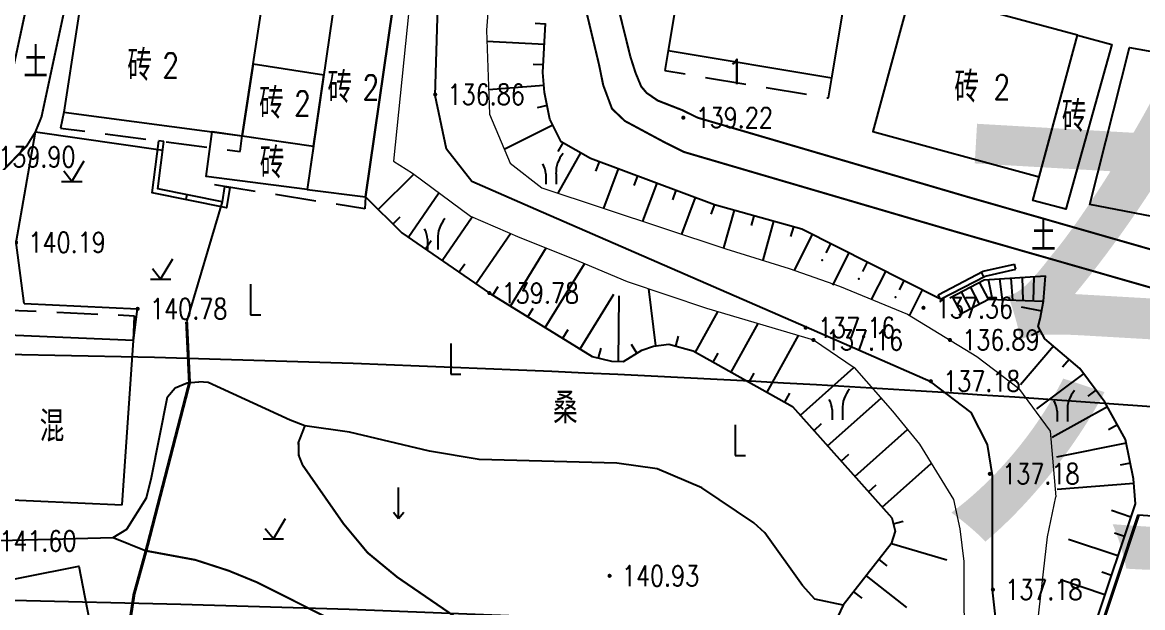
# Model space of a CAD drawing. Extents: x 529262 to 576451, y 2694391 to 2717535.
# Drawn here: x 567297.7 to 567352.4, y 2709414 to 2709442.5 of the extents above; entities that cross this region are included whole.
import ezdxf
from ezdxf.enums import TextEntityAlignment as Align
from ezdxf.xclip import XClip

# ---------------------------------------------------------------- set-up
doc = ezdxf.new("R2010")
doc.units = 0
doc.header["$XCLIPFRAME"] = 0
for name, pattern in [('X2', [10, 8, -2]), ('X3', [5, 4, -1]), ('X5', [3, 2, -1])]:
    doc.linetypes.add(name, pattern=pattern)
for name, color, linetype in [('DLSS', 4, 'Continuous'), ('DMTZ', 8, 'Continuous'), ('GCD', 8, 'Continuous'), ('JMD', 8, 'Continuous'), ('PP-COM', 7, 'Continuous'), ('RD-中线', 40, 'Continuous'), ('RD-红线', 7, 'Continuous'), ('ZBTZ', 8, 'Continuous'), ('ZJ', 7, 'Continuous'), ('污水管径标注_W10-', 202, 'Continuous'), ('路名', 7, 'Continuous')]:
    doc.layers.add(name, color=color, linetype=linetype)
doc.layers.add('SXSS', color=5, linetype='Continuous', lineweight=0)
doc.styles.add('HZ', font='rs.shx', dxfattribs={"width": 0.8, "bigfont": 'hztxt.shx'})
doc.styles.add('宋体', font='', dxfattribs={"width": 0.75})
doc.styles.get('宋体').set_extended_font_data('SimSun')
doc.linetypes.add('10421', pattern='A,2,[150,AAA.SHX,S=0.5,R=0,X=0,Y=0.5],1e-11', length=2)
doc.linetypes.add('10422', pattern='A,0.75,[150,AAA.SHX,S=0.5,R=0,X=0,Y=0.5],1.5,[177,AAA.SHX,S=1,R=0,X=0,Y=0.4],0.75', length=3)
doc.linetypes.add('1161', pattern='A,0,[149,AAA.SHX,S=0.15,R=0,X=0,Y=0],-1.6', length=1.6)

# ---------------------------------------------------------------- blocks, each defined once
blk = doc.blocks.new('A$C19FD0107')
at = {"layer": 'RD-中线', "color": 8, "linetype": 'Continuous'}
blk.add_lwpolyline([(-3086.581, 14893.647), (-3108.229, 14899.635, 0.000046), (-3108.317, 14899.659), (-3236.522, 14935.098, 0.007364), (-3240.798, 14936.212), (-3481.528, 14995.181, 0.065736), (-3741.789, 15023.648), (-4056.288, 15016.622, -0.003768), (-4058.096, 15016.595), (-4121.61, 15016.134, 0.002785), (-4122.947, 15016.117), (-4376.617, 15011.447), (-4572.915, 15005.069)], format="xyb", dxfattribs=at)
at = {"layer": 'RD-中线', "color": 8, "linetype": 'Continuous', "flags": 128}
for points in [[(-4490.734, 14139.438, 0), (-4490.29, 14139.417)], [(-3818.251, 14086.168, 0), (-3817.74, 14086.169)]]:
    blk.add_lwpolyline(points, format="xyb", dxfattribs=at)
at = {"layer": 'RD-红线', "color": 8}
blk.add_lwpolyline([(-3506.428, 15013.223, 0.051126), (-3711.599, 15035.867)], format="xyb", dxfattribs=at)
blk = doc.blocks.new('gc120')
at = {"color": 8}
for p, q in [((0, 0), (0, 3)), ((-0.5, 0.6), (0, 0)), ((0, 0), (0.5, 0.6))]:
    blk.add_line(p, q, dxfattribs=at)
blk = doc.blocks.new('gc246')
at = {"color": 8}
for p, q in [((-0.5, 1), (-0.5, 0)), ((0.5, 1), (0.5, 0))]:
    blk.add_line(p, q, dxfattribs=at)
for centre, radius, start, end in [((3.4, 1.11), 2.91, 139.3312, 182.0887), ((-2.94, 0.81), 2.45, 4.3743, 29.0242)]:
    blk.add_arc(centre, radius, start, end, dxfattribs=at)
blk = doc.blocks.new('gc205')
for p, q in [((0, 3), (0, 0)), ((0, 0), (1, 0))]:
    blk.add_line(p, q)
blk = doc.blocks.new('gc123')
at = {"color": 8}
for p, q in [((0, 0), (1.2, 2)), ((-1, 0), (1, 0)), ((0, 0), (-0.8, 1))]:
    blk.add_line(p, q, dxfattribs=at)
blk = doc.blocks.new('GC200')
at = {"linetype": 'Continuous', "const_width": 0.2, "flags": 128}
blk.add_lwpolyline([(-0.1, 0, 1), (0.1, 0, 1)], format="xyb", close=True, dxfattribs=at)

msp = doc.modelspace()

# ---------------------------------------------------------------- linework, layer by layer
at = {"layer": 'DLSS', "linetype": 'X2', "const_width": 0.1, "flags": 128}
for points, elevation in [([(567296.388, 2709469.035), (567297.229, 2709465.029), (567298.633, 2709459.786), (567298.947, 2709448.24), (567298.917, 2709447.887), (567296.9, 2709438.471), (567296.721, 2709438.026), (567296.49, 2709437.653), (567295.463, 2709436.58), (567295.426, 2709436.573), (567293.638, 2709436.663), (567290.008, 2709436.169), (567289.109, 2709435.94), (567285.379, 2709434.66), (567284.6, 2709434.214), (567282.207, 2709432.389), (567281.745, 2709432.116), (567271.804, 2709428.123), (567270.223, 2709427.195), (567269.322, 2709425.869), (567269.182, 2709424.189), (567269.642, 2709420.729), (567270.241, 2709419.44), (567271.29, 2709418.49), (567282.272, 2709414.705)], 138.333), ([(567327.387, 2709440.855), (567327.636, 2709440.075), (567327.914, 2709439.401), (567328.18, 2709439.09), (567328.72, 2709438.718), (567329.932, 2709438.245), (567330.663, 2709437.883), (567343.825, 2709434.02), (567353.512, 2709431.241), (567355.383, 2709430.894), (567364.998, 2709429.871)], 139.066)]:
    msp.add_lwpolyline(points, dxfattribs=dict(at, elevation=elevation))
at = {"layer": 'DLSS', "linetype": 'Continuous', "const_width": 0.1, "flags": 128}
for points, elevation in [([(567298.327, 2709468.78), (567299.024, 2709465.458), (567300.472, 2709460.053), (567300.794, 2709448.188), (567300.746, 2709447.616), (567298.671, 2709437.929), (567298.373, 2709437.189), (567297.956, 2709436.517), (567296.57, 2709435.068)], 138.333), ([(567327.387, 2709440.855), (567325.345, 2709449.126), (567323.651, 2709455.045), (567321.22, 2709460.219), (567321.028, 2709460.767), (567320.973, 2709461.18), (567321.02, 2709461.546), (567321.163, 2709461.837), (567321.426, 2709462.023), (567322.309, 2709462.216), (567323.393, 2709462.379)], 139.161), ([(567325.854, 2709440.483), (567326.061, 2709439.47), (567326.49, 2709438.318), (567327.118, 2709437.722), (567329.11, 2709436.651), (567330.009, 2709436.207), (567343.326, 2709432.298), (567353.1, 2709429.494), (567355.125, 2709429.119), (567364.998, 2709428.068)], 139.066)]:
    msp.add_lwpolyline(points, dxfattribs=dict(at, elevation=elevation))
at = {"layer": 'DLSS', "linetype": 'X2', "const_width": 0.1, "flags": 128}
msp.add_lwpolyline([(567325.854, 2709440.483), (567323.453, 2709450.543), (567322.763, 2709452.652), (567319.884, 2709458.545), (567318.212, 2709461.905), (567317.645, 2709463.151), (567317.37, 2709463.713), (567316.909, 2709464.238)], dxfattribs=at)
at = {"layer": 'DLSS', "linetype": 'X3', "const_width": 0.15, "elevation": 142.24, "flags": 128}
msp.add_lwpolyline([(567335.132, 2709353.926), (567335.056, 2709354.728), (567335.26, 2709356.226), (567335.711, 2709357.448), (567336.044, 2709358.273), (567336.636, 2709359.204), (567337.573, 2709360.571), (567338.049, 2709361.117), (567339.415, 2709362.187), (567342.357, 2709363.647), (567343.036, 2709363.91), (567346.687, 2709364.285), (567347.443, 2709364.578), (567348.025, 2709365.061), (567349.661, 2709368.634), (567350.032, 2709369.461), (567350.388, 2709370.766), (567350.481, 2709371.474), (567350.456, 2709372.235), (567349.484, 2709375.015), (567347.612, 2709377.832), (567347.24, 2709378.952), (567346.888, 2709381.28), (567346.962, 2709381.914), (567347.319, 2709382.491), (567348.491, 2709383.525), (567349.116, 2709383.87), (567352.14, 2709384.252), (567353.05, 2709384.583), (567353.931, 2709385.313), (567357.811, 2709388.701), (567358.804, 2709389.688), (567360.071, 2709392.096), (567360.873, 2709394.167), (567361.215, 2709395.321), (567361.227, 2709399.136), (567361.158, 2709400.323), (567360.804, 2709401.26), (567359.15, 2709404.586), (567358.589, 2709405.211), (567357.838, 2709405.835), (567353.313, 2709409.026), (567352.405, 2709409.839), (567350.429, 2709412.271), (567350.29, 2709412.618), (567350.36, 2709413.082), (567352.167, 2709418.511)], dxfattribs=at)
at = {"layer": 'DMTZ', "linetype": 'Continuous'}
for p, q in [((567323.244, 2709442.452, 138.984), (567322.745, 2709442.478, 138.984)), ((567323.139, 2709440.454, 138.984), (567322.64, 2709440.481, 138.984)), ((567323.329, 2709438.471, 138.984), (567322.839, 2709438.371, 138.984)), ((567324.092, 2709436.661, 138.984), (567323.845, 2709436.226, 138.984)), ((567325.861, 2709435.737, 138.984), (567325.687, 2709435.269, 138.984)), ((567327.735, 2709435.039, 138.984), (567327.561, 2709434.57, 138.984)), ((567329.609, 2709434.34, 138.984), (567329.435, 2709433.872, 138.984)), ((567331.483, 2709433.642, 138.984), (567331.309, 2709433.173, 138.984)), ((567315.802, 2709432.693, 143.906), (567316.155, 2709433.048, 143.906)), ((567333.409, 2709433.101, 138.984), (567333.274, 2709432.619, 138.984)), ((567335.335, 2709432.561, 138.984), (567335.2, 2709432.08, 138.984)), ((567317.38, 2709431.476, 143.906), (567317.664, 2709431.888, 143.906)), ((567337.149, 2709431.735, 138.984), (567336.923, 2709431.289, 138.984)), ((567319.028, 2709430.343, 143.906), (567319.312, 2709430.755, 143.906)), ((567338.934, 2709430.832, 138.984), (567338.708, 2709430.386, 138.984)), ((567340.718, 2709429.929, 138.984), (567340.492, 2709429.483, 138.984)), ((567320.682, 2709429.219, 143.906), (567320.944, 2709429.645, 143.906)), ((567324.941, 2709426.599, 143.906), (567326.583, 2709429.268, 143.906)), ((567326.809, 2709425.996, 143.906), (567326.84, 2709429.194, 143.906)), ((567322.386, 2709428.171, 143.906), (567322.648, 2709428.597, 143.906)), ((567324.089, 2709427.123, 143.906), (567324.351, 2709427.549, 143.906)), ((567329.602, 2709426.737, 143.906), (567329.736, 2709427.219, 143.906)), ((567347.384, 2709427.491, 139.735), (567346.941, 2709427.258, 139.735)), ((567325.829, 2709426.162, 143.906), (567325.953, 2709426.646, 143.906)), ((567327.697, 2709426.389, 143.906), (567327.436, 2709426.815, 143.906)), ((567331.428, 2709425.955, 143.906), (567331.672, 2709426.391, 143.906)), ((567348.777, 2709426.091, 139.735), (567348.453, 2709425.71, 139.735)), ((567333.174, 2709424.98, 143.906), (567333.418, 2709425.417, 143.906)), ((567334.921, 2709424.006, 143.906), (567335.165, 2709424.442, 143.906)), ((567350.089, 2709424.597, 139.735), (567349.688, 2709424.297, 139.735)), ((567336.34, 2709422.623, 143.906), (567336.713, 2709422.955, 143.906)), ((567351.139, 2709422.9, 139.735), (567350.701, 2709422.659, 139.735)), ((567337.67, 2709421.129, 143.906), (567338.044, 2709421.462, 143.906)), ((567351.764, 2709421.024, 139.735), (567351.274, 2709420.926, 139.735)), ((567339.001, 2709419.636, 143.906), (567339.374, 2709419.969, 143.906)), ((567340.202, 2709418.075, 143.906), (567340.688, 2709418.191, 143.906)), ((567351.475, 2709417.452, 142.24), (567351, 2709417.61, 142.24)), ((567339.504, 2709416.32, 143.906), (567339.897, 2709416.012, 143.906)), ((567350.843, 2709415.555, 142.24), (567350.369, 2709415.713, 142.24)), ((567338.271, 2709414.746, 143.906), (567338.664, 2709414.437, 143.906))]:
    msp.add_line(p, q, dxfattribs=at)
at = {"layer": 'DMTZ'}
for p, q in [((567323.192, 2709441.453, 138.984), (567320.388, 2709441.601, 138.984)), ((567323.171, 2709439.457, 138.984), (567320.475, 2709439.243, 138.984)), ((567323.607, 2709437.518, 138.984), (567321.235, 2709436.338, 138.984)), ((567324.961, 2709436.166, 138.984), (567323.843, 2709434.202, 138.984)), ((567326.798, 2709435.388, 138.984), (567326.08, 2709433.462, 138.984)), ((567315.093, 2709433.399, 143.906), (567316.818, 2709435.132, 143.906)), ((567328.672, 2709434.689, 138.984), (567327.981, 2709432.834, 138.984)), ((567316.556, 2709432.043, 143.906), (567318.052, 2709434.218, 143.906)), ((567330.546, 2709433.991, 138.984), (567329.881, 2709432.206, 138.984)), ((567318.204, 2709430.91, 143.906), (567319.671, 2709433.042, 143.906)), ((567332.446, 2709433.371, 138.984), (567331.93, 2709431.529, 138.984)), ((567334.372, 2709432.831, 138.984), (567333.838, 2709430.926, 138.984)), ((567319.852, 2709429.777, 143.906), (567321.544, 2709432.237, 143.906)), ((567336.257, 2709432.186, 138.984), (567335.356, 2709430.406, 138.984)), ((567321.534, 2709428.695, 143.906), (567323.275, 2709431.526, 143.906)), ((567338.041, 2709431.283, 138.984), (567337.245, 2709429.71, 138.984)), ((567323.237, 2709427.647, 143.906), (567325.153, 2709430.761, 143.906)), ((567339.826, 2709430.38, 138.984), (567339.135, 2709429.015, 138.984)), ((567328.62, 2709426.754, 143.906), (567328.293, 2709429.535, 143.906)), ((567341.61, 2709429.478, 138.984), (567340.991, 2709428.253, 138.984)), ((567330.555, 2709426.442, 143.906), (567331.658, 2709428.418, 143.906)), ((567347.443, 2709428.446, 139.735), (567346.461, 2709428.633, 139.735)), ((567332.301, 2709425.468, 143.906), (567333.623, 2709427.835, 143.906)), ((567334.048, 2709424.493, 143.906), (567335.588, 2709427.252, 143.906)), ((567348.014, 2709426.738, 139.735), (567346.415, 2709424.852, 139.735)), ((567335.675, 2709423.369, 143.906), (567338.285, 2709425.695, 143.906)), ((567349.49, 2709425.398, 139.735), (567347.185, 2709423.674, 139.735)), ((567337.005, 2709421.876, 143.906), (567339.614, 2709424.2, 143.906)), ((567350.657, 2709423.776, 139.735), (567347.945, 2709422.281, 139.735)), ((567338.335, 2709420.383, 143.906), (567340.9, 2709422.668, 143.906)), ((567351.568, 2709422.005, 139.735), (567348.161, 2709421.323, 139.735)), ((567339.666, 2709418.889, 143.906), (567342.055, 2709421.018, 143.906)), ((567351.934, 2709420.04, 139.735), (567348.196, 2709419.75, 139.735)), ((567351.79, 2709418.401, 142.24), (567350.842, 2709418.717, 142.24)), ((567351.159, 2709416.504, 142.24), (567348.749, 2709417.306, 142.24)), ((567340.114, 2709417.111, 143.906), (567342.811, 2709416.315, 143.906)), ((567338.887, 2709415.533, 143.906), (567340.855, 2709413.993, 143.906)), ((567350.527, 2709414.606, 142.24), (567348.352, 2709415.33, 142.24))]:
    msp.add_line(p, q, dxfattribs=at)
at = {"layer": 'DMTZ', "linetype": '10422', "flags": 128}
for points, elevation in [([(567316.02, 2709444.733), (567314.473, 2709434.016)], 140.824), ([(567278.239, 2709418.481), (567283.206, 2709416.967), (567296.006, 2709417.233), (567302.17, 2709417.4)], 141.426)]:
    msp.add_lwpolyline(points, dxfattribs=dict(at, elevation=elevation))
at = {"layer": 'DMTZ', "linetype": 'Continuous', "flags": 128}
for points, elevation in [([(567335.742, 2709432.447), (567331.493, 2709433.638), (567325.433, 2709435.897), (567324.011, 2709436.707), (567323.465, 2709437.803), (567323.198, 2709439.115), (567323.12, 2709440.095), (567323.246, 2709442.48)], 138.984), ([(567314.473, 2709434.016), (567316.233, 2709432.265), (567320.508, 2709429.326), (567325.526, 2709426.239), (567326.466, 2709425.999), (567327.052, 2709425.993), (567327.936, 2709426.535), (567328.509, 2709426.741), (567329.268, 2709426.83), (567330.446, 2709426.503), (567335.293, 2709423.798), (567340.132, 2709418.366), (567340.29, 2709417.707), (567340.108, 2709417.093), (567337.768, 2709414.103), (567336.23, 2709410.84)], 143.906), ([(567342.503, 2709429.026), (567335.742, 2709432.447)], 138.984), ([(567352.012, 2709419.043), (567351.917, 2709420.259), (567351.531, 2709422.189), (567350.528, 2709424.01), (567349.308, 2709425.641), (567347.592, 2709427.096), (567347.278, 2709427.693), (567347.372, 2709428.071), (567347.535, 2709428.926)], 139.735), ([(567353.112, 2709408.773), (567352.171, 2709409.616), (567350.148, 2709412.106), (567349.958, 2709412.579), (567350.045, 2709413.157), (567352.012, 2709419.043)], 142.24)]:
    msp.add_lwpolyline(points, dxfattribs=dict(at, elevation=elevation))
at = {"layer": 'DMTZ', "linetype": '10421', "flags": 128}
for points, elevation in [([(567297.832, 2709428.81), (567303.359, 2709428.557)], 140.793), ([(567302.17, 2709417.4), (567302.832, 2709417.815), (567303.795, 2709419.334), (567304.028, 2709420.333), (567304.816, 2709424.258), (567305.186, 2709424.698), (567305.779, 2709424.94), (567306.343, 2709425.003)], 141.156), ([(567337.768, 2709414.103), (567336.38, 2709414.399), (567335.781, 2709415.056), (567333.942, 2709417.633), (567333.399, 2709418.109), (567330.862, 2709419.827), (567328.687, 2709420.755), (567326.726, 2709421.024), (567320.015, 2709421.213), (567317.592, 2709421.606), (567313.691, 2709422.535), (567311.516, 2709422.857), (567310.798, 2709423.124), (567306.795, 2709424.964), (567306.343, 2709425.003)], 141.153)]:
    msp.add_lwpolyline(points, dxfattribs=dict(at, elevation=elevation))
at = {"layer": 'DMTZ', "linetype": 'Continuous'}
for p in [(567336.743, 2709430.932, 138.984), (567338.527, 2709430.029, 138.984), (567340.312, 2709429.126, 138.984)]:
    msp.add_point(p, dxfattribs=at)
at = {"layer": 'JMD', "linetype": 'Continuous'}
for p, q in [((567304.638, 2709436.715), (567304.39, 2709436.748)), ((567305.76, 2709434.13, 140.067), (567305.71, 2709433.885, 140.067)), ((567307.601, 2709434.522), (567307.848, 2709434.483)), ((567344.626, 2709430.125, 137.074), (567344.512, 2709430.347, 137.074)), ((567346.175, 2709430.496), (567346.119, 2709430.74)), ((567344.853, 2709429.021), (567344.414, 2709429.857)), ((567345.036, 2709429.015), (567344.841, 2709429.987)), ((567345.536, 2709428.997), (567345.398, 2709430.023)), ((567346.036, 2709428.979), (567345.955, 2709430.06)), ((567346.535, 2709428.961), (567346.512, 2709430.096)), ((567347.035, 2709428.944), (567347.069, 2709430.133)), ((567347.535, 2709428.926), (567347.627, 2709430.169)), ((567342.503, 2709429.026), (567342.388, 2709429.248)), ((567343.967, 2709428.557), (567343.529, 2709429.393)), ((567344.41, 2709428.789), (567343.971, 2709429.625)), ((567343.524, 2709428.324), (567343.086, 2709429.16))]:
    msp.add_line(p, q, dxfattribs=at)
at = {"layer": 'JMD', "linetype": 'Continuous', "flags": 128}
for points in [[(567338.451, 2709447.251), (567330.461, 2709448.553), (567329.23, 2709441.162), (567337.205, 2709439.824)], [(567314.473, 2709434.016), (567316.02, 2709444.733), (567313.164, 2709445.04), (567311.625, 2709434.383)], [(567347.326, 2709435.005), (567349.196, 2709441.907), (567341.075, 2709444.107), (567339.205, 2709437.205)], [(567349.196, 2709441.907), (567350.87, 2709441.454), (567348.616, 2709433.413), (567347.013, 2709433.847)], [(567311.93, 2709436.494), (567312.433, 2709439.961), (567308.991, 2709440.489), (567308.455, 2709436.995)]]:
    msp.add_lwpolyline(points, close=True, dxfattribs=at)
for points, elevation in [([(567309.73, 2709445.301), (567301.031, 2709446.438), (567299.759, 2709438.152), (567308.455, 2709436.995)], 139.445), ([(567354.091, 2709432.814), (567349.797, 2709433.646), (567351.725, 2709441.307), (567355.463, 2709440.647)], 139.346), ([(567311.625, 2709434.383), (567306.7, 2709435.017), (567306.986, 2709437.207), (567311.93, 2709436.494)], 140.824), ([(567302.607, 2709418.995), (567303.154, 2709427.006), (567296.648, 2709427.297), (567296.098, 2709419.284)], 142.208), ([(567296.312, 2709408.742), (567295.073, 2709414.927), (567300.493, 2709416.008), (567301.687, 2709409.79)], 141.836)]:
    msp.add_lwpolyline(points, close=True, dxfattribs=dict(at, elevation=elevation))
at = {"layer": 'JMD', "linetype": 'X5', "flags": 128}
msp.add_lwpolyline([(567329.23, 2709441.162), (567329.066, 2709440.184), (567337.041, 2709438.846), (567337.205, 2709439.824)], dxfattribs=at)
for points, elevation in [([(567299.759, 2709438.152), (567299.594, 2709437.376), (567308.355, 2709436.228), (567308.458, 2709437.015)], 141.832), ([(567314.473, 2709434.016), (567314.433, 2709433.433), (567306.642, 2709434.675), (567306.7, 2709435.017)], 140.824), ([(567303.154, 2709427.006), (567303.207, 2709428.205), (567296.701, 2709428.496), (567296.648, 2709427.297)], 140.916)]:
    msp.add_lwpolyline(points, dxfattribs=dict(at, elevation=elevation))
at = {"layer": 'JMD', "linetype": 'Continuous', "flags": 128}
for points, elevation in [([(567307.848, 2709434.483), (567307.688, 2709433.482), (567304.06, 2709434.222), (567304.39, 2709436.748)], 140.067), ([(567307.601, 2709434.522), (567307.483, 2709433.779), (567304.338, 2709434.42), (567304.638, 2709436.715)], 140.067), ([(567342.388, 2709429.248), (567344.591, 2709430.388), (567346.119, 2709430.74)], 137.074), ([(567342.503, 2709429.026), (567344.678, 2709430.151), (567346.175, 2709430.496)], 137.074)]:
    msp.add_lwpolyline(points, dxfattribs=dict(at, elevation=elevation))
for points in [[(567342.96, 2709429.094), (567344.636, 2709429.973), (567347.627, 2709430.169)], [(567343.398, 2709428.258), (567344.853, 2709429.021), (567347.535, 2709428.926)]]:
    msp.add_lwpolyline(points, dxfattribs=at)
at = {"layer": 'SXSS', "color": 8, "linetype": 'Continuous', "flags": 128}
for points in [[(567316.742, 2709444.702), (567315.833, 2709435.764), (567316.761, 2709435.175), (567319.593, 2709433.076), (567321.997, 2709432.042), (567324.555, 2709431.009), (567327.228, 2709429.896), (567331.094, 2709428.586), (567336.314, 2709427.037), (567338.29, 2709425.692), (567340.174, 2709423.569), (567341.482, 2709421.947), (567343.143, 2709419.254)], [(567320.497, 2709443.861), (567320.368, 2709442.158), (567320.518, 2709438.058), (567321.519, 2709435.657), (567323.07, 2709434.457), (567332.041, 2709431.492), (567335.134, 2709430.518)], [(567335.134, 2709430.518), (567337.59, 2709429.657), (567340.894, 2709428.296), (567344.278, 2709426.234), (567346.31, 2709424.694), (567347.851, 2709422.593), (567348.126, 2709419.386)]]:
    msp.add_lwpolyline(points, dxfattribs=at)
at = {"layer": 'SXSS', "color": 8, "linetype": 'Continuous', "const_width": 0.15, "elevation": 142.714, "flags": 128}
msp.add_lwpolyline([(567303.27, 2709408.461), (567303.31, 2709409.277), (567302.985, 2709413.329), (567303.181, 2709414.628), (567303.768, 2709416.753), (567305.886, 2709424.952), (567305.746, 2709427.917)], dxfattribs=at)
at = {"layer": 'SXSS', "color": 8, "linetype": 'Continuous', "flags": 128}
for points, elevation in [([(567342.608, 2709379.703), (567343.07, 2709382.373), (567343.685, 2709384.036), (567344.614, 2709385.129), (567346.417, 2709386.822), (567350.625, 2709389.772), (567354.677, 2709393.18), (567356.767, 2709395.465), (567357.482, 2709398.281), (567357.496, 2709400.6), (567356.684, 2709402.283), (567354.157, 2709404.641), (567350.245, 2709407.499), (567347.796, 2709410.405), (567347.261, 2709413.31), (567347.72, 2709417.44), (567348.126, 2709419.386)], 138.531), ([(567343.143, 2709419.254), (567343.447, 2709417.823), (567343.649, 2709416.234), (567343.649, 2709413.866), (567343.795, 2709411.204), (567344.523, 2709408.578), (567346.593, 2709404.845), (567348.808, 2709401.999), (567349.6, 2709399.548), (567349.242, 2709396.814), (567346.826, 2709393.864), (567343.395, 2709390.988), (567342.185, 2709389.395), (567338.802, 2709384.614), (567336.626, 2709380.584), (567334.084, 2709375.349)], 136.965)]:
    msp.add_lwpolyline(points, dxfattribs=dict(at, elevation=elevation))
at = {"layer": 'ZBTZ', "linetype": '1161', "flags": 128}
for points, elevation in [([(567297.832, 2709428.81), (567297.432, 2709431.799), (567298.373, 2709437.189), (567304.584, 2709436.3)], 140.793), ([(567307.483, 2709433.779), (567305.746, 2709427.917)], 140.067), ([(567303.154, 2709427.006), (567303.359, 2709428.557)], 140.916), ([(567352.167, 2709418.511), (567355.837, 2709418.247), (567361.229, 2709417.749), (567364.998, 2709417.944)], 139.614), ([(567302.17, 2709417.4), (567303.768, 2709416.753)], 141.426)]:
    msp.add_lwpolyline(points, dxfattribs=dict(at, elevation=elevation))
at = {"layer": 'ZBTZ', "linetype": 'Continuous', "const_width": 0.1, "flags": 128}
for points, elevation in [([(567335.589, 2709391.143), (567334.442, 2709391.966), (567333.487, 2709392.987), (567332.777, 2709394.531), (567332.348, 2709396.017), (567332.192, 2709398.032), (567332.27, 2709400.308), (567332.628, 2709401.263), (567333.862, 2709404.477), (567333.923, 2709405.107), (567333.529, 2709405.587), (567323.567, 2709410.686), (567321.5, 2709411.825), (567319.743, 2709412.912), (567316.018, 2709415.467), (567314.574, 2709416.657), (567313.4, 2709418.068), (567311.399, 2709420.94), (567311.218, 2709421.398), (567311.2, 2709422.042), (567311.516, 2709422.857)], 140.571), ([(567303.768, 2709416.753), (567303.768, 2709416.753), (567306.173, 2709416.308), (567307.794, 2709415.782), (567309.195, 2709415.208), (567313.226, 2709413.179), (567314.301, 2709412.546), (567315.955, 2709411.3), (567321.936, 2709406.517), (567322.434, 2709406.194), (567326.511, 2709404.687), (567327.539, 2709404.108), (567332.27, 2709400.308)], 142.445)]:
    msp.add_lwpolyline(points, dxfattribs=dict(at, elevation=elevation))
at = {"layer": '污水管径标注_W10-'}
msp.add_lwpolyline([(567352.644, 2709402.947), (567347.859, 2709407.882), (567346.944, 2709408.826), (567345.358, 2709412.089), (567345.039, 2709414.843), (567345.039, 2709420.42), (567344.803, 2709421.937), (567343.997, 2709423.492), (567342.038, 2709425.002), (567335.957, 2709427.656), (567322.776, 2709433.409), (567319.66, 2709434.768), (567318.427, 2709436.349), (567317.87, 2709438.967), (567318.088, 2709446.56), (567318.21, 2709450.765), (567317.892, 2709452.87), (567316.44, 2709454.728), (567307.644, 2709462.161), (567304.969, 2709465.109), (567303.162, 2709468.678), (567301.895, 2709472.313)], dxfattribs=at)

# ---------------------------------------------------------------- block references
at = {"layer": 'GCD', "linetype": 'Continuous'}
ref = msp.add_blockref('GC200', (567317.868, 2709439.014, 136.86), dxfattribs=dict(at, xscale=0.5, yscale=0.5, zscale=0.5))
ref.add_attrib('height', '136.86', dxfattribs={"linetype": 'Continuous', "height": 1, "style": 'HZ', "width": 0.8}).set_placement((567318.468, 2709439.014, 136.86), align=Align.MIDDLE_LEFT)
ref = msp.add_blockref('GC200', (567329.966, 2709437.884, 139.22), dxfattribs=dict(at, xscale=0.5, yscale=0.5, zscale=0.5))
ref.add_attrib('height', '139.22', dxfattribs={"linetype": 'Continuous', "height": 1, "style": 'HZ', "width": 0.8}).set_placement((567330.566, 2709437.884, 139.22), align=Align.MIDDLE_LEFT)
ref = msp.add_blockref('GC200', (567295.958, 2709435.976, 139.899), dxfattribs=dict(at, xscale=0.5, yscale=0.5, zscale=0.5))
ref.add_attrib('height', '139.90', dxfattribs={"linetype": 'Continuous', "height": 1, "style": 'HZ', "width": 0.8}).set_placement((567296.558, 2709435.976, 139.899), align=Align.MIDDLE_LEFT)
ref = msp.add_blockref('GC200', (567297.432, 2709431.799, 140.187), dxfattribs=dict(at, xscale=0.5, yscale=0.5, zscale=0.5))
ref.add_attrib('height', '140.19', dxfattribs={"linetype": 'Continuous', "height": 1, "style": 'HZ', "width": 0.8}).set_placement((567298.032, 2709431.799, 140.187), align=Align.MIDDLE_LEFT)
ref = msp.add_blockref('GC200', (567320.508, 2709429.326, 139.78), dxfattribs=dict(at, xscale=0.5, yscale=0.5, zscale=0.5))
ref.add_attrib('height', '139.78', dxfattribs={"linetype": 'Continuous', "height": 1, "style": 'HZ', "width": 0.8}).set_placement((567321.108, 2709429.326, 139.78), align=Align.MIDDLE_LEFT)
ref = msp.add_blockref('GC200', (567303.359, 2709428.557, 140.779), dxfattribs=dict(at, xscale=0.5, yscale=0.5, zscale=0.5))
ref.add_attrib('height', '140.78', dxfattribs={"linetype": 'Continuous', "height": 1, "style": 'HZ', "width": 0.8}).set_placement((567303.959, 2709428.557, 140.779), align=Align.MIDDLE_LEFT)
ref = msp.add_blockref('GC200', (567341.677, 2709428.608, 137.361), dxfattribs=dict(at, xscale=0.5, yscale=0.5, zscale=0.5))
ref.add_attrib('height', '137.36', dxfattribs={"linetype": 'Continuous', "height": 1, "style": 'HZ', "width": 0.8}).set_placement((567342.277, 2709428.608, 137.361), align=Align.MIDDLE_LEFT)
ref = msp.add_blockref('GC200', (567335.931, 2709427.639, 137.16), dxfattribs=dict(at, xscale=0.5, yscale=0.5, zscale=0.5))
ref.add_attrib('height', '137.16', dxfattribs={"linetype": 'Continuous', "height": 1, "style": 'HZ', "width": 0.8}).set_placement((567336.531, 2709427.639, 137.16), align=Align.MIDDLE_LEFT)
ref = msp.add_blockref('GC200', (567336.314, 2709427.037, 137.162), dxfattribs=dict(at, xscale=0.5, yscale=0.5, zscale=0.5))
ref.add_attrib('height', '137.16', dxfattribs={"linetype": 'Continuous', "height": 1, "style": 'HZ', "width": 0.8}).set_placement((567336.914, 2709427.037, 137.162), align=Align.MIDDLE_LEFT)
ref = msp.add_blockref('GC200', (567342.965, 2709427.041, 136.89), dxfattribs=dict(at, xscale=0.5, yscale=0.5, zscale=0.5))
ref.add_attrib('height', '136.89', dxfattribs={"linetype": 'Continuous', "height": 1, "style": 'HZ', "width": 0.8}).set_placement((567343.565, 2709427.041, 136.89), align=Align.MIDDLE_LEFT)
ref = msp.add_blockref('GC200', (567342.036, 2709425.027, 137.18), dxfattribs=dict(at, xscale=0.5, yscale=0.5, zscale=0.5))
ref.add_attrib('height', '137.18', dxfattribs={"linetype": 'Continuous', "height": 1, "style": 'HZ', "width": 0.8}).set_placement((567342.636, 2709425.027, 137.18), align=Align.MIDDLE_LEFT)
ref = msp.add_blockref('GC200', (567344.914, 2709420.506, 137.18), dxfattribs=dict(at, xscale=0.5, yscale=0.5, zscale=0.5))
ref.add_attrib('height', '137.18', dxfattribs={"linetype": 'Continuous', "height": 1, "style": 'HZ', "width": 0.8}).set_placement((567345.514, 2709420.506, 137.18), align=Align.MIDDLE_LEFT)
ref = msp.add_blockref('GC200', (567296.006, 2709417.233, 141.598), dxfattribs=dict(at, xscale=0.5, yscale=0.5, zscale=0.5))
ref.add_attrib('height', '141.60', dxfattribs={"linetype": 'Continuous', "height": 1, "style": 'HZ', "width": 0.8}).set_placement((567296.606, 2709417.233, 141.598), align=Align.MIDDLE_LEFT)
ref = msp.add_blockref('GC200', (567326.371, 2709415.532, 140.932), dxfattribs=dict(at, xscale=0.5, yscale=0.5, zscale=0.5))
ref.add_attrib('height', '140.93', dxfattribs={"linetype": 'Continuous', "height": 1, "style": 'HZ', "width": 0.8}).set_placement((567326.971, 2709415.532, 140.932), align=Align.MIDDLE_LEFT)
ref = msp.add_blockref('GC200', (567345.062, 2709414.859, 137.18), dxfattribs=dict(at, xscale=0.5, yscale=0.5, zscale=0.5))
ref.add_attrib('height', '137.18', dxfattribs={"linetype": 'Continuous', "height": 1, "style": 'HZ', "width": 0.8}).set_placement((567345.662, 2709414.859, 137.18), align=Align.MIDDLE_LEFT)
at = {"layer": 'PP-COM'}
ref = msp.add_blockref('A$C19FD0107', (570997.993, 2694390.603), dxfattribs=at)
XClip(ref).set_block_clipping_path([(-9366.4383134884, 14428.6043910822), (-3328.4480743363, 17452.7484863754)])
at = {"layer": 'ZBTZ', "linetype": 'Continuous', "xscale": 0.5, "yscale": 0.5, "zscale": 0.5}
for name, p in [('gc123', (567300.152, 2709434.777)), ('gc246', (567323.512, 2709434.64)), ('gc246', (567317.747, 2709431.459)), ('gc123', (567304.478, 2709430.001)), ('gc205', (567308.866, 2709428.262)), ('gc205', (567318.625, 2709425.369)), ('gc246', (567337.481, 2709423.14)), ('gc246', (567348.447, 2709423.067)), ('gc205', (567332.498, 2709421.398)), ('gc120', (567316.082, 2709418.334)), ('gc123', (567309.976, 2709417.329))]:
    msp.add_blockref(name, p, dxfattribs=at)

# ---------------------------------------------------------------- texts
at = {"layer": 'JMD', "linetype": 'Continuous', "style": 'HZ', "width": 0.8}
for s, height, p in [('砖', 1.5, (567304.056, 2709440.435)), ('1', 1.2, (567332.949, 2709440.124)), ('砖', 1.5, (567313.817, 2709439.36)), ('砖', 1.5, (567344.382, 2709439.38)), ('2', 1.2, (567345.912, 2709439.371)), ('砖', 1.5, (567310.481, 2709438.581)), ('砖', 1.5, (567349.624, 2709437.945)), ('砖', 1.5, (567310.513, 2709435.678)), ('混', 1.5, (567299.781, 2709422.828))]:
    msp.add_text(s, height=height, dxfattribs=at).set_placement(p, align=Align.MIDDLE_RIGHT)
for p in [(567304.556, 2709440.435), (567314.317, 2709439.36), (567310.981, 2709438.581)]:
    msp.add_text('2', height=1.2, dxfattribs=at).set_placement(p, align=Align.MIDDLE_LEFT)
at = {"layer": 'ZJ', "color": 8, "linetype": 'Continuous', "style": 'HZ', "width": 0.8}
for s, p in [('土', (567298.386, 2709440.649)), ('土', (567347.53, 2709432.183)), ('桑', (567324.215, 2709423.766))]:
    msp.add_text(s, height=1.5, dxfattribs=at).set_placement(p, align=Align.MIDDLE)
at = {"layer": '路名', "color": 7, "linetype": 'Continuous', "style": '宋体'}
msp.add_text('东 屏 路', height=20, rotation=356.7061, dxfattribs=at).set_placement((567396.119, 2709425.722, 152.45), align=Align.MIDDLE)

doc.saveas('drawing.dxf')
